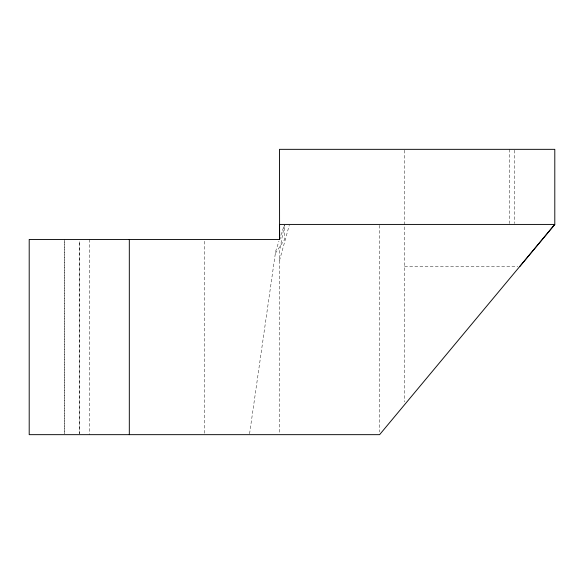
<?xml version="1.0" encoding="UTF-8"?>
<svg xmlns="http://www.w3.org/2000/svg" width="584" height="584" viewBox="0 0 584 584"><rect width="100%" height="100%" fill="white"/><g stroke="black" fill="none" stroke-linecap="round" stroke-linejoin="round"><path stroke-width="0.44" stroke-dasharray="2.92 2.19" d="M64.255 239.44L64.24 433.751L64.24 241.265M79.249 433.751L79.256 241.265L79.256 433.751M249.58 433.759L275.633 251.368L278.962 241.156M284.328 225.3L279.488 251.536L279.488 433.751M279.488 260.581L289.255 225.285M280.897 235.279L284.218 225.256M275.349 253.361L284.612 239.477L284.496 225.307M404.632 266.669L517.818 266.669M514.752 150.241L514.752 223.519M509.752 149.336L509.752 223.519M404.632 150.241L404.632 401.894M379.6 225.336L379.6 431.934M204.4 241.265L204.4 434.664M89.272 239.44L89.272 434.664"/><path stroke-width="0.88" d="M280.072 237.783L279.517 239.447L29.2 239.44L29.2 434.664L379.6 434.664L554.8 224.424L554.8 149.336L279.488 149.336L279.605 239.477L279.546 224.424M519.629 266.669L554.8 224.424L279.488 224.424M129.312 239.44L129.312 434.664"/></g></svg>
